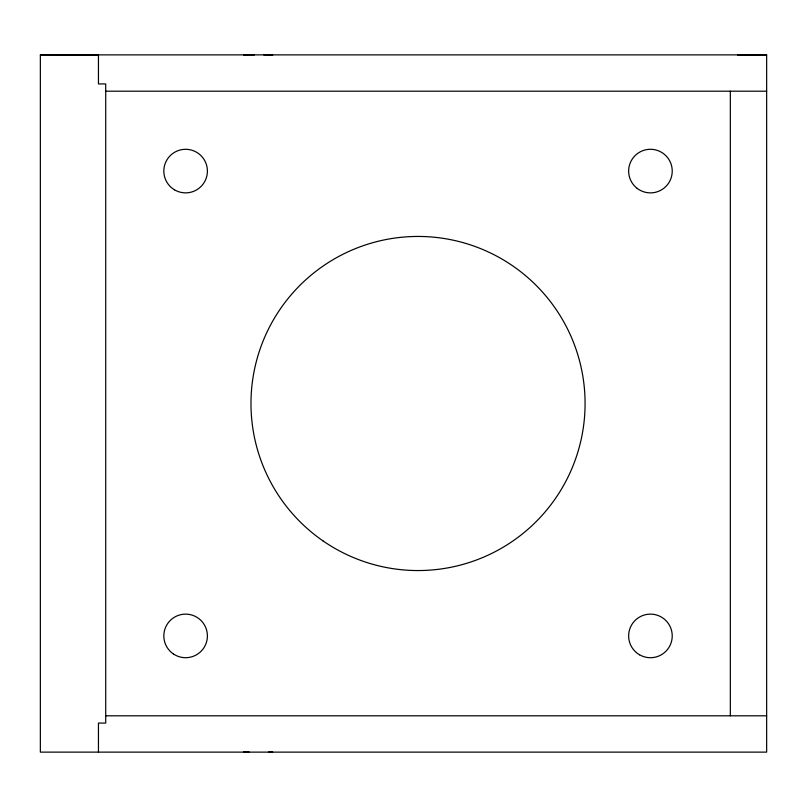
<?xml version="1.0" encoding="UTF-8"?>
<svg xmlns="http://www.w3.org/2000/svg" width="807" height="807" viewBox="0 0 807 807"><rect width="100%" height="100%" fill="white"/><g stroke="black" fill="none" stroke-linecap="round" stroke-linejoin="round"><path stroke-width="1.21" d="M737.598 54.987L766.65 54.876L766.65 752.124L40.35 752.124L40.35 54.876L766.65 54.876M254.477 54.866L243.714 54.876L246.72 54.876M263.798 54.886L272.766 54.876L269.76 54.876M105.717 91.191L766.65 91.191M105.717 715.809L766.65 715.809M249.323 752.114L243.643 752.124L246.639 752.124M268.438 752.134L272.695 752.124L269.689 752.124M40.35 54.876L98.454 54.987L98.454 83.928L105.717 83.928L105.717 723.072L98.454 723.072L98.454 752.124M730.335 91.191L730.335 715.809M322.961 540.861A167.049 167.049 0 0 0 584.52 417.148A167.049 167.049 0 0 0 346.596 252.49A167.049 167.049 0 0 0 322.961 540.861M637.177 188.374A21.789 21.789 0 0 0 672.049 173.929A21.789 21.789 0 0 0 642.1 150.949A21.789 21.789 0 0 0 637.177 188.374M639.548 654.79A21.789 21.789 0 0 0 672.231 635.916A21.789 21.789 0 0 0 639.548 617.042A21.789 21.789 0 0 0 639.548 654.79M174.504 189.827A21.789 21.789 0 0 0 207.399 171.336A21.789 21.789 0 0 0 174.937 152.089A21.789 21.789 0 0 0 174.504 189.827M173.424 653.973A21.789 21.789 0 0 0 207.349 637.439A21.789 21.789 0 0 0 176.067 616.326A21.789 21.789 0 0 0 173.424 653.973"/></g></svg>
